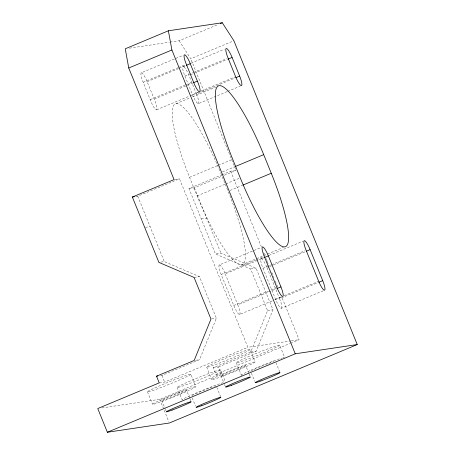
<?xml version="1.0" encoding="UTF-8"?>
<svg xmlns="http://www.w3.org/2000/svg" width="455" height="455" viewBox="0 0 455 455"><rect width="100%" height="100%" fill="white"/><g stroke="black" fill="none" stroke-linecap="round" stroke-linejoin="round"><path stroke-width="0.34" stroke-dasharray="2.27 1.71" d="M160.564 375.591L161.912 375.392L199.552 359.672L216.364 318.25L199.472 276.646L164.3 261.597L158.909 262.404M213.128 367.754L218.514 366.952L221.227 373.635L215.841 374.437L213.128 367.754L250.762 352.039L267.574 310.611L250.682 269.007L215.511 253.964L188.962 188.586L221.545 174.976M218.514 366.952L256.154 351.232L272.966 309.81L256.074 268.205L220.902 253.156L215.511 253.964M170.045 42.122L179.145 40.768L218.366 24.388M141.408 72.777A9.97 1.968 67.3 0 1 146.118 79.324L154.234 99.122A10.05 1.985 67.3 0 1 156.475 109.9A10.05 1.985 67.3 0 1 150.195 99.651L142.244 79.904A9.97 1.968 67.3 0 1 141.408 72.777L183.24 55.305M179.145 40.768L190.742 58.763L233.887 40.745M143.149 82.298L177.791 67.835M178.445 67.562L185.634 64.559M227.022 91.66L198.261 103.672A10.05 1.985 67.3 0 1 192.459 94.674L184.906 76.07A10.05 1.985 67.3 0 1 183.155 66.47L185.771 65.378M190.998 63.194L224.338 49.271M147.158 81.701L178.536 68.597M179.19 68.324L185.725 65.594M184.906 76.07L192.755 72.794M193.403 72.521L226.744 58.604M190.258 74.921L227.517 59.366M150.195 99.651L184.838 85.182M185.492 84.909L192.687 81.906M154.234 99.122L192.801 83.015M192.459 94.674L198.346 92.217M200.956 91.125L234.951 76.929M156.708 109.786L189.394 96.141M190.048 95.868L198.545 92.319M198.261 103.672A10.05 1.985 67.3 0 0 196.503 94.071L235.07 77.964M228.382 191.936A77.049 15.208 67.3 0 1 241.497 264.895A77.049 15.208 67.3 0 1 197.117 195.9L189.564 177.296A77.049 15.208 67.3 0 1 176.113 103.683L189.837 97.956M192.454 96.864L215.988 87.036M227.676 91.387L240.092 86.2M135.732 196.52L137.751 196.219L179.458 178.804L247.878 347.307L290.671 340.926M189.564 177.296L217.672 165.557M218.326 165.284L231.402 159.83M222.523 171.853L234.945 166.672M222.199 174.703L230.668 171.165L236.06 170.363L190.742 58.763M188.962 188.586L194.353 187.779L221.721 176.352M224.332 175.26L236.06 170.363M197.117 195.9L225.225 184.161M225.879 183.888L239.609 178.155M230.076 190.457L242.498 185.27M272.244 300.857L239.563 314.502A10.05 1.985 67.3 0 1 233.762 305.504L221.175 274.501A10.05 1.985 67.3 0 1 219.424 264.901L261.255 247.435M241.571 264.89L255.949 258.884M256.603 258.611L263.138 255.881M263.792 255.608L283.402 247.418M221.175 274.501L255.824 260.038M256.472 259.765L263.013 257.035M323.175 290.802L281.338 308.274A10.05 1.985 67.3 0 1 275.542 299.276L262.956 268.274A10.05 1.985 67.3 0 1 261.198 258.673L263.815 257.581M269.041 255.397L303.036 241.201M219.424 264.901A10.05 1.985 67.3 0 1 225.219 273.899L263.786 257.797M262.956 268.274L270.799 264.998M271.453 264.725L304.787 250.802M261.198 258.673A10.05 1.985 67.3 0 1 266.994 267.671L268.956 266.852M269.61 266.579L305.561 251.564M233.762 305.504L268.41 291.035M271.026 289.943L276.253 287.759M239.563 314.502A10.05 1.985 67.3 0 0 237.806 304.901L276.373 288.794M275.542 299.276L281.423 296.819M284.039 295.727L318.682 281.258M274.86 299.765L281.395 297.035M281.338 308.274A10.05 1.985 67.3 0 0 279.586 298.673L318.153 282.566M159.239 382.877L164.63 382.075L247.878 347.307M215.841 374.437L289.915 343.502M290.569 343.229L299.094 339.675L281.986 297.547M101.931 407.93L159.745 399.308L221.227 373.635M129.442 48.179L169.345 42.23M174.743 179.509L179.458 178.804M145.373 227.307L150.087 226.601M201.298 218.963L206.689 218.161M194.08 277.448L199.472 276.646M250.682 269.007L256.074 268.205M211.649 318.949L216.364 318.25M267.574 310.611L272.966 309.81M291.376 340.823L299.094 339.675M195.508 360.275L199.552 359.672M250.762 352.039L256.154 351.232M230.668 171.165L261.403 246.866M263.809 252.787L264.611 254.76M266.215 258.713L267.017 260.687M267.284 261.346L269.155 265.953M271.828 272.534L273.967 277.8M275.303 281.093L277.709 287.014M196.503 94.071L188.95 75.467A10.05 1.985 67.3 0 0 183.155 66.47M266.994 267.671L279.586 298.673M220.823 173.315L228.114 191.276M279.717 345.197A23.45 1.143 -22.1 0 1 246.343 359.7A23.45 1.143 -22.1 0 1 247.964 356.908A23.45 1.143 -22.1 0 1 279.717 345.197L284.75 357.596M275.957 362.595L280.035 372.639M194.353 187.779L220.902 253.156M225.219 273.899L237.806 304.901M250.068 349.616A23.45 1.143 -22.1 0 1 216.694 364.119A23.45 1.143 -22.1 0 1 218.315 361.327A23.45 1.143 -22.1 0 1 250.068 349.616L255.101 362.015A23.45 1.143 -22.1 0 1 221.727 376.524A23.45 1.143 -22.1 0 1 223.348 373.726A23.45 1.143 -22.1 0 1 255.101 362.015M251.399 373.208L254.715 381.37M245.802 365.763A13.4 0.654 -22.1 0 1 226.726 374.05A13.4 0.654 -22.1 0 1 227.654 372.452A13.4 0.654 -22.1 0 1 245.802 365.763L248.857 373.293M249.112 373.919L250.386 377.058M236.299 362.675L241.332 375.074M220.55 369.904A23.45 1.143 -22.1 0 1 187.17 384.407A23.45 1.143 -22.1 0 1 188.791 381.614A23.45 1.143 -22.1 0 1 220.55 369.904L225.583 382.302M220.988 375.75L224.304 383.906M224.554 384.538L225.578 387.046M216.785 387.307L220.863 397.346M137.751 196.219L164.3 261.597M206.65 367.094L211.683 379.493M190.901 374.328A23.45 1.143 -22.1 0 1 157.527 388.832A23.45 1.143 -22.1 0 1 159.142 386.033A23.45 1.143 -22.1 0 1 190.901 374.328L195.934 386.727A23.45 1.143 -22.1 0 1 162.56 401.23A23.45 1.143 -22.1 0 1 164.175 398.438A23.45 1.143 -22.1 0 1 195.934 386.727M192.232 397.92L195.542 406.076M186.63 390.47A13.4 0.654 -22.1 0 1 167.559 398.756A13.4 0.654 -22.1 0 1 168.481 397.164A13.4 0.654 -22.1 0 1 186.63 390.47L189.689 398M189.94 398.631L191.219 401.771M177.126 387.381L182.159 399.78A23.45 1.143 -22.1 0 1 199.154 391.744A23.45 1.143 -22.1 0 1 223.143 382.666M161.912 375.392L164.63 382.075M161.815 400.457L165.131 408.618M165.387 409.244L166.405 411.752M159.745 399.308L168.833 421.688M147.477 391.8L152.51 404.199M241.832 375.193A23.45 1.143 -22.1 0 1 255.596 368.186A23.45 1.143 -22.1 0 1 282.31 357.96M283.112 357.732A23.45 1.143 -22.1 0 1 284.256 357.476M250.637 371.325A13.4 0.654 -22.1 0 1 260.345 366.736A13.4 0.654 -22.1 0 1 274.052 361.549M176.113 103.683A77.049 15.208 67.3 0 1 220.561 172.673M192.027 395.628A13.4 0.654 -22.1 0 1 202.242 390.999A13.4 0.654 -22.1 0 1 214.339 386.426M214.885 386.255A13.4 0.654 -22.1 0 1 215.994 385.982"/><path stroke-width="0.68" d="M168.384 30.786L125.239 48.804L128.754 68.005L174.066 179.606L132.359 197.026L158.909 262.404L194.08 277.448L210.972 319.052L194.16 360.479L156.526 376.194L159.239 382.877L97.751 408.55L107.374 432.25L169.368 423.008L357.249 344.549L233.887 40.745L222.29 22.75L168.384 30.786L171.893 49.993L295.255 353.797L357.249 344.549M220.328 23.569L222.29 22.75M128.754 68.005L171.893 49.993M186.379 65.321L190.298 63.683M228.171 59.093L232.095 57.455L239.648 76.053A10.05 1.985 67.3 0 1 241.4 85.654A10.05 1.985 67.3 0 1 235.605 76.656L228.052 58.058A10.05 1.985 67.3 0 1 226.294 48.452A10.05 1.985 67.3 0 1 232.095 57.455M193.455 82.742L197.373 81.104L189.263 61.306A9.97 1.968 67.3 0 0 184.548 54.759A9.97 1.968 67.3 0 0 185.39 61.886L193.335 81.633A10.05 1.985 67.3 0 0 199.614 91.887A10.05 1.985 67.3 0 0 197.373 81.104M235.724 77.691L239.648 76.053M235.599 166.399L263.707 154.66L271.26 173.258A77.049 15.208 67.3 0 1 284.711 246.872A77.049 15.208 67.3 0 1 240.263 177.882L232.71 159.284A77.049 15.208 67.3 0 1 219.253 85.671A77.049 15.208 67.3 0 1 263.707 154.66M243.146 184.997L271.26 173.258M264.44 257.524L268.365 255.886L280.951 286.883A10.05 1.985 67.3 0 1 282.703 296.489A10.05 1.985 67.3 0 1 276.907 287.486L264.321 256.489A10.05 1.985 67.3 0 1 262.563 246.889A10.05 1.985 67.3 0 1 268.365 255.886M306.215 251.291L310.139 249.653L322.726 280.655A10.05 1.985 67.3 0 1 324.483 290.256A10.05 1.985 67.3 0 1 318.682 281.258L306.096 250.256A10.05 1.985 67.3 0 1 304.344 240.655A10.05 1.985 67.3 0 1 310.139 249.653M277.027 288.521L280.951 286.883M318.807 282.293L322.726 280.655M107.374 432.25L295.255 353.797M132.359 197.026L134.384 196.725M156.526 376.194L157.874 375.995M231.316 385.345A13.4 0.654 -22.1 0 0 250.386 377.058A13.4 0.654 -22.1 0 0 232.243 383.753A13.4 0.654 -22.1 0 0 231.316 385.345M172.144 410.057A13.4 0.654 -22.1 0 0 191.219 401.771A13.4 0.654 -22.1 0 0 173.071 408.459A13.4 0.654 -22.1 0 0 172.144 410.057M201.792 405.632A13.4 0.654 -22.1 0 0 220.863 397.346A13.4 0.654 -22.1 0 0 202.72 404.04A13.4 0.654 -22.1 0 0 201.792 405.632M260.965 380.926A13.4 0.654 -22.1 0 0 280.035 372.639A13.4 0.654 -22.1 0 0 261.887 379.328A13.4 0.654 -22.1 0 0 260.965 380.926"/></g></svg>
